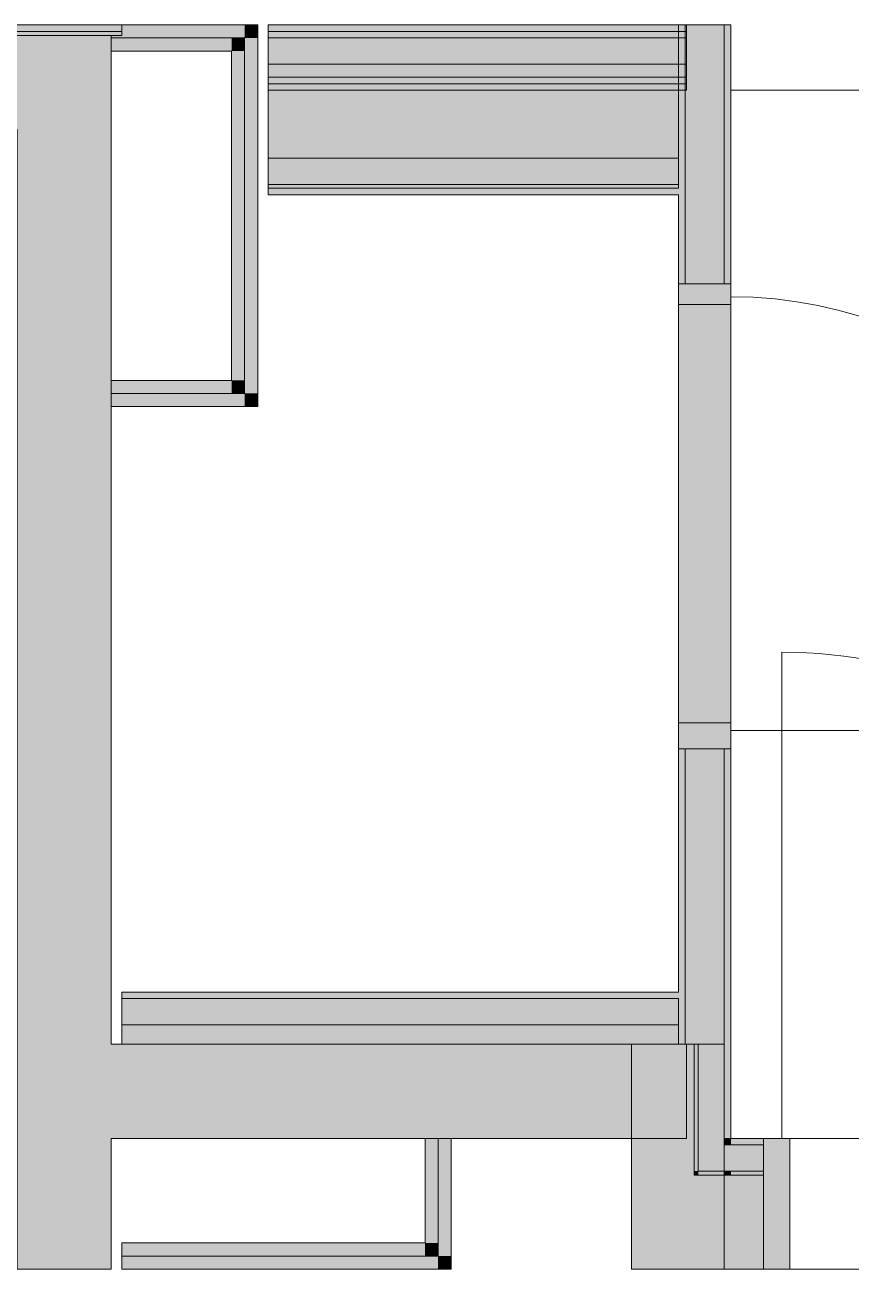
# Model space of a CAD drawing. Header units: metres. Extents: x -4 to 206, y -18 to 45.
# Drawn here: x 178.949 to 180.529, y 33.758 to 36.138 of the extents above; entities that cross this region are included whole.
import ezdxf

# ---------------------------------------------------------------- set-up
doc = ezdxf.new("R2010")
doc.units = ezdxf.units.M
doc.header["$MEASUREMENT"] = 0
for name, color, linetype in [('120 Wand Innen tragend', 7, 'Continuous'), ('130 Wand Innen', 7, 'Continuous'), ('170 Schachtwände', 7, 'Continuous'), ('815 Raumbegrenzung', 7, 'Continuous')]:
    doc.layers.add(name, color=color, linetype=linetype)
doc.linetypes.add('Grenze Bundesland', pattern='A,0,[2,415_260415_PP_VA_1_6 3 St1.Shx,S=1.5873e-05,R=0,X=0,Y=0],-0.003,0', length=0.003)

# ---------------------------------------------------------------- blocks, each defined once
blk = doc.blocks.new('Wand_17_3', base_point=(177.6492, 36.1383))
at = {"layer": '130 Wand Innen', "linetype": 'Continuous', "lineweight": 0, "true_color": 0x000000}
blk.add_hatch(color=18, dxfattribs=at).paths.add_polyline_path([(179.1342, 36.1383), (177.6492, 36.1383), (177.6492, 36.1258), (179.1342, 36.1258)])
at = {"layer": '130 Wand Innen', "linetype": 'Continuous', "lineweight": 0, "true_color": 0xffffff}
blk.add_hatch(color=7, dxfattribs=at).paths.add_polyline_path([(177.6492, 36.1183), (179.1342, 36.1183), (179.1342, 36.1258), (177.6492, 36.1258)])
at = {"layer": '130 Wand Innen', "color": 7, "linetype": 'Continuous', "lineweight": 18}
blk.add_line((177.6492, 36.1258), (179.1342, 36.1258), dxfattribs=at)
at = {"layer": '130 Wand Innen', "color": 7, "linetype": 'Continuous', "lineweight": 18, "flags": 128}
for points in [[(179.1342, 36.1383), (177.6492, 36.1383)], [(179.1342, 36.1183), (179.1342, 36.1383)], [(177.6492, 36.1258), (177.6492, 36.1183)], [(177.6492, 36.1183), (179.1342, 36.1183)]]:
    blk.add_lwpolyline(points, dxfattribs=at)
blk = doc.blocks.new('Metall Zargentür Typ3 27[8]_3', base_point=(168.0292, 39.9833))
at = {"layer": '120 Wand Innen tragend', "linetype": 'Continuous', "lineweight": 0, "true_color": 0xffffff}
for points in [[(180.3617, 34.0083), (180.3617, 33.7583), (180.4117, 33.7583), (180.4117, 34.0083)], [(181.3517, 33.7583), (181.3517, 34.0083), (181.3117, 34.0083), (181.3117, 33.7583)]]:
    blk.add_hatch(color=7, dxfattribs=at).paths.add_polyline_path(points)
at = {"layer": '120 Wand Innen tragend', "color": 8, "linetype": 'Continuous', "lineweight": 0}
blk.add_line((180.3967, 34.0083), (180.3967, 34.9383), dxfattribs=at)
at = {"layer": '120 Wand Innen tragend', "color": 7, "linetype": 'Grenze Bundesland', "lineweight": 13, "ltscale": 200}
for p, q in [((181.3517, 34.0083), (180.3617, 34.0083)), ((181.3517, 33.7583), (180.3617, 33.7583))]:
    blk.add_line(p, q, dxfattribs=at)
at = {"layer": '120 Wand Innen tragend', "color": 7, "linetype": 'Continuous', "lineweight": 13}
for p, q in [((180.3617, 34.0083), (180.4117, 34.0083)), ((180.3617, 33.7583), (180.3617, 34.0083)), ((180.3617, 34.0083), (180.3617, 33.9958)), ((180.3617, 34.0083), (180.3617, 33.9958)), ((180.3617, 33.9958), (180.3617, 33.9458)), ((180.3617, 33.9958), (180.3617, 33.9458)), ((180.4117, 34.0083), (180.4117, 33.7583)), ((181.3117, 33.7583), (181.3117, 34.0083)), ((181.3117, 34.0083), (181.3517, 34.0083)), ((181.3517, 34.0083), (181.3517, 33.7583)), ((181.3517, 34.0083), (181.3517, 33.9958)), ((181.3517, 34.0083), (181.3517, 33.9958)), ((181.3517, 33.9958), (181.3517, 33.9458)), ((181.3517, 33.9958), (181.3517, 33.9458)), ((180.3617, 33.9458), (180.3617, 33.9383)), ((180.3617, 33.9458), (180.3617, 33.9383)), ((181.3517, 33.9458), (181.3517, 33.9383)), ((181.3517, 33.9458), (181.3517, 33.9383)), ((180.4117, 33.7583), (180.3617, 33.7583)), ((181.3517, 33.7583), (181.3117, 33.7583))]:
    blk.add_line(p, q, dxfattribs=at)
at = {"layer": '120 Wand Innen tragend', "color": 7, "linetype": 'Continuous', "lineweight": 18}
for p, q in [((180.3617, 33.9383), (180.3617, 33.7583)), ((180.3617, 33.9383), (180.3617, 33.7583)), ((181.3517, 33.9383), (181.3517, 33.7583)), ((181.3517, 33.9383), (181.3517, 33.7583))]:
    blk.add_line(p, q, dxfattribs=at)
at = {"layer": '120 Wand Innen tragend', "color": 8, "linetype": 'Continuous', "lineweight": 0}
blk.add_arc((180.3967, 34.0083), 0.93, 0, 90, dxfattribs=at)
blk = doc.blocks.new('Wand_51_3', base_point=(180.2867, 33.9383))
at = {"layer": '120 Wand Innen tragend', "linetype": 'Continuous', "lineweight": 0, "true_color": 0x000000}
for points in [[(180.2867, 34.0083), (180.2867, 33.9958), (180.3617, 33.9958), (180.3617, 34.0083)], [(180.2867, 33.9958), (180.2867, 33.9458), (180.2992, 33.9458), (180.2992, 33.9958)], [(180.2867, 33.9958), (180.2867, 33.9458), (180.3617, 33.9458), (180.3617, 33.9958)], [(181.3517, 33.9958), (184.4142, 33.9958), (184.4142, 34.0083), (181.3517, 34.0083)], [(184.4142, 33.9958), (181.3517, 33.9958), (181.3517, 33.9458), (184.4142, 33.9458)], [(180.2292, 33.9383), (180.2292, 33.7583), (180.2367, 33.7583), (180.2367, 33.9383)], [(180.2367, 33.9383), (180.2367, 33.7583), (180.2867, 33.7583), (180.2867, 33.9383)], [(180.2867, 33.9383), (180.2867, 33.7583), (180.2992, 33.7583), (180.2992, 33.9383)], [(180.2867, 33.9383), (180.2867, 33.7583), (180.3617, 33.7583), (180.3617, 33.9383)], [(184.4142, 33.9383), (181.3517, 33.9383), (181.3517, 33.7583), (184.4142, 33.7583)]]:
    blk.add_hatch(color=18, dxfattribs=at).paths.add_polyline_path(points)
at = {"layer": '120 Wand Innen tragend', "linetype": 'Continuous', "lineweight": 0, "true_color": 0xffffff}
for points in [[(180.2367, 33.9458), (180.2367, 33.9383), (180.2867, 33.9383), (180.2867, 33.9458)], [(180.2867, 33.9458), (180.2867, 33.9383), (180.2992, 33.9383), (180.2992, 33.9458)], [(180.2867, 33.9458), (180.2867, 33.9383), (180.3617, 33.9383), (180.3617, 33.9458)], [(184.4142, 33.9458), (181.3517, 33.9458), (181.3517, 33.9383), (184.4142, 33.9383)]]:
    blk.add_hatch(color=7, dxfattribs=at).paths.add_polyline_path(points)
at = {"layer": '120 Wand Innen tragend', "color": 7, "linetype": 'Continuous', "lineweight": 13}
for p, q in [((180.2992, 33.9958), (180.2867, 33.9958)), ((180.3617, 33.9958), (180.2867, 33.9958)), ((180.3617, 34.0083), (180.3617, 33.9958)), ((180.3617, 33.9958), (180.3617, 33.9458)), ((181.3517, 34.0083), (181.3517, 33.9958)), ((184.4142, 33.9958), (181.3517, 33.9958)), ((181.3517, 33.9958), (181.3517, 33.9458)), ((180.2867, 33.9458), (180.2367, 33.9458)), ((180.2992, 33.9458), (180.2867, 33.9458)), ((180.3617, 33.9458), (180.2867, 33.9458)), ((180.3617, 33.9458), (180.3617, 33.9383)), ((184.4142, 33.9458), (181.3517, 33.9458)), ((181.3517, 33.9458), (181.3517, 33.9383))]:
    blk.add_line(p, q, dxfattribs=at)
at = {"layer": '120 Wand Innen tragend', "color": 7, "linetype": 'Continuous', "lineweight": 18}
for p, q in [((180.2367, 33.9383), (180.2292, 33.9383)), ((180.2867, 33.9383), (180.2367, 33.9383)), ((180.2992, 33.9383), (180.2867, 33.9383)), ((180.3617, 33.9383), (180.2867, 33.9383)), ((180.3617, 33.9383), (180.3617, 33.7583)), ((184.4142, 33.9383), (181.3517, 33.9383)), ((181.3517, 33.9383), (181.3517, 33.7583)), ((180.2292, 33.7583), (180.2367, 33.7583)), ((180.2367, 33.7583), (180.2867, 33.7583)), ((180.2867, 33.7583), (180.2992, 33.7583))]:
    blk.add_line(p, q, dxfattribs=at)
at = {"layer": '120 Wand Innen tragend', "color": 7, "linetype": 'Continuous', "lineweight": 13, "flags": 128}
for points in [[(180.3617, 34.0083), (180.2867, 34.0083)], [(180.2867, 34.0083), (180.2867, 33.9958)], [(180.2867, 33.9958), (180.2867, 33.9458)], [(182.0142, 34.0083), (181.3517, 34.0083)], [(182.1267, 34.0083), (182.0267, 34.0083)], [(184.4142, 34.0083), (182.1392, 34.0083)], [(184.4142, 34.0083), (184.4142, 33.9958)], [(184.4142, 33.9958), (184.4142, 33.9458)], [(180.2867, 33.9458), (180.2867, 33.9383)], [(184.4142, 33.9458), (184.4142, 33.9383)]]:
    blk.add_lwpolyline(points, dxfattribs=at)
at = {"layer": '120 Wand Innen tragend', "color": 7, "linetype": 'Continuous', "lineweight": 18, "flags": 128}
for points in [[(180.2867, 33.9383), (180.2867, 33.7583)], [(180.2867, 33.7583), (180.3617, 33.7583)], [(181.3517, 33.7583), (181.4142, 33.7583)], [(181.5942, 33.7583), (184.4142, 33.7583)]]:
    blk.add_lwpolyline(points, dxfattribs=at)
at = {"layer": '120 Wand Innen tragend', "color": 7, "linetype": 'Continuous', "lineweight": 13}
blk.add_blockref('Metall Zargentür Typ3 27[8]_3', (168.0292, 39.9833), dxfattribs=at)
blk = doc.blocks.new('Wand_72_3', base_point=(179.4142, 36.1383))
at = {"layer": '130 Wand Innen', "linetype": 'Continuous', "lineweight": 0, "true_color": 0x000000}
for points in [[(180.2142, 36.1383), (179.4142, 36.1383), (179.4142, 36.1258), (180.2142, 36.1258)], [(180.2142, 36.1258), (179.4142, 36.1258), (179.4142, 36.1133), (180.2142, 36.1133)], [(180.2142, 36.1133), (179.4142, 36.1133), (179.4142, 36.0633), (180.2142, 36.0633)], [(179.4142, 36.0258), (180.2142, 36.0258), (180.2142, 36.0383), (179.4142, 36.0383)], [(179.4142, 36.0133), (180.2142, 36.0133), (180.2142, 36.0258), (179.4142, 36.0258)]]:
    blk.add_hatch(color=18, dxfattribs=at).paths.add_polyline_path(points)
at = {"layer": '130 Wand Innen', "linetype": 'Continuous', "lineweight": 0, "true_color": 0xffffff}
blk.add_hatch(color=7, dxfattribs=at).paths.add_polyline_path([(179.4142, 36.0383), (180.2142, 36.0383), (180.2142, 36.0633), (179.4142, 36.0633)])
at = {"layer": '130 Wand Innen', "color": 7, "linetype": 'Continuous', "lineweight": 18}
for p, q in [((180.2142, 36.1258), (179.4142, 36.1258)), ((180.2142, 36.1133), (179.4142, 36.1133)), ((179.4142, 36.0633), (180.2142, 36.0633)), ((179.4142, 36.0383), (180.2142, 36.0383)), ((179.4142, 36.0258), (180.2142, 36.0258))]:
    blk.add_line(p, q, dxfattribs=at)
at = {"layer": '130 Wand Innen', "color": 7, "linetype": 'Continuous', "lineweight": 18, "flags": 128}
for points in [[(180.2142, 36.1383), (179.4142, 36.1383)], [(179.4142, 36.1383), (179.4142, 36.0133)], [(180.2142, 36.0133), (180.2142, 36.1383)], [(179.4142, 36.0133), (180.2142, 36.0133)]]:
    blk.add_lwpolyline(points, dxfattribs=at)
blk = doc.blocks.new('Wand_92_3', base_point=(179.4142, 35.8133))
at = {"layer": '130 Wand Innen', "linetype": 'Continuous', "lineweight": 0, "true_color": 0xffffff}
for points in [[(179.4142, 35.8833), (180.1992, 35.8833), (180.1992, 36.0133), (179.4142, 36.0133)], [(179.4142, 35.8258), (180.1992, 35.8258), (180.1992, 35.8333), (179.4142, 35.8333)]]:
    blk.add_hatch(color=7, dxfattribs=at).paths.add_polyline_path(points)
at = {"layer": '130 Wand Innen', "linetype": 'Continuous', "lineweight": 0, "true_color": 0x000000}
for points in [[(179.4142, 35.8333), (180.1992, 35.8333), (180.1992, 35.8833), (179.4142, 35.8833)], [(179.4142, 35.8133), (180.1992, 35.8133), (180.1992, 35.8258), (179.4142, 35.8258)]]:
    blk.add_hatch(color=18, dxfattribs=at).paths.add_polyline_path(points)
at = {"layer": '130 Wand Innen', "color": 7, "linetype": 'Continuous', "lineweight": 18}
for p, q in [((179.4142, 35.8833), (180.1992, 35.8833)), ((179.4142, 35.8333), (180.1992, 35.8333)), ((179.4142, 35.8258), (180.1992, 35.8258))]:
    blk.add_line(p, q, dxfattribs=at)
at = {"layer": '130 Wand Innen', "color": 7, "linetype": 'Continuous', "lineweight": 18, "flags": 128}
for points in [[(180.1992, 36.0133), (179.4142, 36.0133)], [(179.4142, 36.0133), (179.4142, 35.8133)], [(180.1992, 35.8258), (180.1992, 36.0133)], [(179.4142, 35.8133), (180.1992, 35.8133)]]:
    blk.add_lwpolyline(points, dxfattribs=at)
blk = doc.blocks.new('Wand_93_3', base_point=(179.3942, 35.4583))
at = {"layer": '170 Schachtwände', "linetype": 'Continuous', "lineweight": 0, "true_color": 0x000000}
for points in [[(179.3692, 36.1383), (179.3692, 36.1133), (179.3942, 36.1383)], [(179.3692, 36.1133), (179.3942, 36.1133), (179.3942, 36.1383)], [(179.3442, 36.0883), (179.3692, 36.1133), (179.3442, 36.1133)], [(179.3442, 36.0883), (179.3692, 36.0883), (179.3692, 36.1133)], [(179.3692, 36.1133), (179.3692, 35.4333), (179.3942, 35.4333), (179.3942, 36.1133)], [(179.3442, 36.0883), (179.3442, 35.4583), (179.3692, 35.4583), (179.3692, 36.0883)], [(179.3442, 35.4583), (179.3442, 35.4333), (179.3692, 35.4333)], [(179.3442, 35.4583), (179.3692, 35.4333), (179.3692, 35.4583)], [(179.3692, 35.4333), (179.3692, 35.4083), (179.3942, 35.4083)], [(179.3692, 35.4333), (179.3942, 35.4083), (179.3942, 35.4333)]]:
    blk.add_hatch(color=18, dxfattribs=at).paths.add_polyline_path(points)
at = {"layer": '170 Schachtwände', "color": 7, "linetype": 'Continuous', "lineweight": 18}
for p, q in [((179.3692, 36.0883), (179.3692, 36.1133)), ((179.3692, 35.4583), (179.3692, 36.0883)), ((179.3692, 35.4333), (179.3692, 35.4583))]:
    blk.add_line(p, q, dxfattribs=at)
at = {"layer": '170 Schachtwände', "color": 7, "linetype": 'Continuous', "lineweight": 18, "flags": 128}
for points in [[(179.3942, 36.1383), (179.3692, 36.1383)], [(179.3942, 35.4083), (179.3942, 36.1383)], [(179.3442, 36.0883), (179.3442, 35.4583)], [(179.3942, 35.4083), (179.3692, 35.4083)]]:
    blk.add_lwpolyline(points, dxfattribs=at)
blk = doc.blocks.new('Wand_94_3', base_point=(179.3942, 36.1383))
at = {"layer": '170 Schachtwände', "linetype": 'Continuous', "lineweight": 0, "true_color": 0x000000}
for points in [[(179.1142, 36.1383), (179.1142, 36.1133), (179.3692, 36.1133), (179.3692, 36.1383)], [(179.3442, 36.1133), (179.1142, 36.1133), (179.1142, 36.0883), (179.3442, 36.0883)]]:
    blk.add_hatch(color=18, dxfattribs=at).paths.add_polyline_path(points)
at = {"layer": '170 Schachtwände', "color": 7, "linetype": 'Continuous', "lineweight": 18}
for p, q in [((179.3442, 36.1133), (179.1142, 36.1133)), ((179.3692, 36.1133), (179.3442, 36.1133))]:
    blk.add_line(p, q, dxfattribs=at)
at = {"layer": '170 Schachtwände', "color": 7, "linetype": 'Continuous', "lineweight": 18, "flags": 128}
for points in [[(179.3692, 36.1383), (179.1142, 36.1383)], [(179.1142, 36.0883), (179.3442, 36.0883)]]:
    blk.add_lwpolyline(points, dxfattribs=at)
blk = doc.blocks.new('Wand_98_3', base_point=(176.9542, 35.9383))
at = {"layer": '120 Wand Innen tragend', "linetype": 'Continuous', "lineweight": 0, "true_color": 0x000000}
for points in [[(176.7742, 35.9383), (176.9542, 35.9383), (176.7742, 36.1183)], [(176.7742, 36.1183), (176.9542, 35.9383), (176.9542, 36.1183)], [(178.9342, 36.1183), (176.9542, 36.1183), (176.9542, 35.9383), (178.9342, 35.9383)], [(178.9342, 35.9383), (179.1142, 35.9383), (179.1142, 36.1183)], [(178.9342, 36.1183), (178.9342, 35.9383), (179.1142, 36.1183)]]:
    blk.add_hatch(color=18, dxfattribs=at).paths.add_polyline_path(points)
at = {"layer": '120 Wand Innen tragend', "color": 7, "linetype": 'Continuous', "lineweight": 18, "flags": 128}
for points in [[(176.7742, 36.1183), (176.7742, 35.9383)], [(177.3992, 36.1183), (176.7742, 36.1183)], [(179.1142, 36.1183), (177.5792, 36.1183)], [(179.1142, 36.1183), (179.1142, 35.9383)], [(176.9542, 35.9383), (178.9342, 35.9383)]]:
    blk.add_lwpolyline(points, dxfattribs=at)
blk = doc.blocks.new('Wand_100_3', base_point=(178.9342, 35.9383))
at = {"layer": '120 Wand Innen tragend', "linetype": 'Continuous', "lineweight": 0, "true_color": 0x000000}
blk.add_hatch(color=18, dxfattribs=at).paths.add_polyline_path([(178.9342, 35.9383), (178.9342, 33.7583), (179.1142, 33.7583), (179.1142, 35.9383)])
at = {"layer": '120 Wand Innen tragend', "color": 7, "linetype": 'Continuous', "lineweight": 18, "flags": 128}
for points in [[(178.9342, 35.9383), (178.9342, 33.7583)], [(179.1142, 34.1883), (179.1142, 35.9383)], [(179.1142, 33.7583), (179.1142, 34.0083)], [(178.9342, 33.7583), (179.1142, 33.7583)]]:
    blk.add_lwpolyline(points, dxfattribs=at)
blk = doc.blocks.new('Wand_107_3', base_point=(179.3942, 35.4583))
at = {"layer": '170 Schachtwände', "linetype": 'Continuous', "lineweight": 0, "true_color": 0x000000}
for points in [[(179.3442, 35.4583), (179.1142, 35.4583), (179.1142, 35.4333), (179.3442, 35.4333)], [(179.3692, 35.4333), (179.1142, 35.4333), (179.1142, 35.4083), (179.3692, 35.4083)]]:
    blk.add_hatch(color=18, dxfattribs=at).paths.add_polyline_path(points)
at = {"layer": '170 Schachtwände', "color": 7, "linetype": 'Continuous', "lineweight": 18}
blk.add_line((179.3692, 35.4333), (179.1142, 35.4333), dxfattribs=at)
at = {"layer": '170 Schachtwände', "color": 7, "linetype": 'Continuous', "lineweight": 18, "flags": 128}
for points in [[(179.3442, 35.4583), (179.1142, 35.4583)], [(179.1142, 35.4583), (179.1142, 35.4333)], [(179.1142, 35.4333), (179.1142, 35.4083)], [(179.1142, 35.4083), (179.3692, 35.4083)]]:
    blk.add_lwpolyline(points, dxfattribs=at)
blk = doc.blocks.new('Wand_108_3', base_point=(178.9342, 34.1883))
at = {"layer": '120 Wand Innen tragend', "linetype": 'Continuous', "lineweight": 0, "true_color": 0x000000}
blk.add_hatch(color=18, dxfattribs=at).paths.add_polyline_path([(179.1142, 34.0083), (180.2142, 34.0083), (180.2142, 34.1883), (179.1142, 34.1883)])
at = {"layer": '120 Wand Innen tragend', "color": 7, "linetype": 'Continuous', "lineweight": 18, "flags": 128}
for points in [[(180.2142, 34.1883), (179.1142, 34.1883)], [(180.2142, 34.0083), (180.2142, 34.1883)], [(179.1142, 34.0083), (180.2142, 34.0083)]]:
    blk.add_lwpolyline(points, dxfattribs=at)
blk = doc.blocks.new('Wand_109_3', base_point=(179.1342, 34.2883))
at = {"layer": '130 Wand Innen', "linetype": 'Continuous', "lineweight": 0, "true_color": 0x000000}
for points in [[(180.1992, 34.2883), (179.1342, 34.2883), (179.1342, 34.2758), (180.1992, 34.2758)], [(180.1992, 34.2758), (179.1342, 34.2758), (179.1342, 34.2258), (180.1992, 34.2258)]]:
    blk.add_hatch(color=18, dxfattribs=at).paths.add_polyline_path(points)
at = {"layer": '130 Wand Innen', "linetype": 'Continuous', "lineweight": 0, "true_color": 0xffffff}
blk.add_hatch(color=7, dxfattribs=at).paths.add_polyline_path([(179.1342, 34.1883), (180.1992, 34.1883), (180.1992, 34.2258), (179.1342, 34.2258)])
at = {"layer": '130 Wand Innen', "color": 7, "linetype": 'Continuous', "lineweight": 18}
for p, q in [((180.1992, 34.2758), (179.1342, 34.2758)), ((179.1342, 34.2258), (180.1992, 34.2258))]:
    blk.add_line(p, q, dxfattribs=at)
at = {"layer": '130 Wand Innen', "color": 7, "linetype": 'Continuous', "lineweight": 18, "flags": 128}
for points in [[(180.1992, 34.2883), (179.1342, 34.2883)], [(179.1342, 34.2883), (179.1342, 34.1883)], [(180.1992, 34.1883), (180.1992, 34.2758)], [(179.1342, 34.1883), (180.1992, 34.1883)]]:
    blk.add_lwpolyline(points, dxfattribs=at)
blk = doc.blocks.new('Wand_119_3', base_point=(180.2992, 33.7583))
at = {"layer": '120 Wand Innen tragend', "linetype": 'Continuous', "lineweight": 0, "true_color": 0x000000}
for points in [[(180.2292, 33.9383), (180.2292, 34.1883), (180.1092, 34.1883), (180.1092, 33.9383)], [(180.2867, 33.9958), (180.2867, 34.1883), (180.2367, 34.1883), (180.2367, 33.9958)], [(180.2992, 34.0083), (180.2992, 34.1883), (180.2867, 34.1883), (180.2867, 34.0083)], [(180.2367, 33.9958), (180.2367, 33.9458), (180.2867, 33.9458), (180.2867, 33.9958)], [(180.2867, 34.0083), (180.2867, 33.9958), (180.2992, 33.9958), (180.2992, 34.0083)], [(180.1092, 33.9383), (180.1092, 33.7583), (180.2292, 33.7583), (180.2292, 33.9383)]]:
    blk.add_hatch(color=18, dxfattribs=at).paths.add_polyline_path(points)
at = {"layer": '120 Wand Innen tragend', "linetype": 'Continuous', "lineweight": 0, "true_color": 0xffffff}
for points in [[(180.2367, 33.9458), (180.2367, 34.1883), (180.2292, 34.1883), (180.2292, 33.9458)], [(180.2292, 33.9458), (180.2292, 33.9383), (180.2367, 33.9383), (180.2367, 33.9458)]]:
    blk.add_hatch(color=7, dxfattribs=at).paths.add_polyline_path(points)
at = {"layer": '120 Wand Innen tragend', "color": 7, "linetype": 'Continuous', "lineweight": 18}
for p, q in [((180.2292, 33.9383), (180.2292, 34.1883)), ((180.2367, 33.9383), (180.2292, 33.9383)), ((180.2292, 33.7583), (180.2367, 33.7583)), ((180.2367, 33.7583), (180.2867, 33.7583)), ((180.2867, 33.7583), (180.2992, 33.7583))]:
    blk.add_line(p, q, dxfattribs=at)
at = {"layer": '120 Wand Innen tragend', "color": 7, "linetype": 'Continuous', "lineweight": 13}
for p, q in [((180.2367, 33.9458), (180.2367, 34.1883)), ((180.2867, 33.9958), (180.2867, 34.1883)), ((180.2992, 33.9958), (180.2867, 33.9958)), ((180.2867, 33.9458), (180.2367, 33.9458))]:
    blk.add_line(p, q, dxfattribs=at)
at = {"layer": '120 Wand Innen tragend', "color": 7, "linetype": 'Continuous', "lineweight": 18, "flags": 128}
for points in [[(180.2292, 34.1883), (180.1092, 34.1883)], [(180.1092, 34.1883), (180.1092, 33.7583)], [(180.2292, 33.7583), (180.1092, 33.7583)]]:
    blk.add_lwpolyline(points, dxfattribs=at)
at = {"layer": '120 Wand Innen tragend', "color": 7, "linetype": 'Continuous', "lineweight": 13, "flags": 128}
for points in [[(180.2367, 34.1883), (180.2292, 34.1883)], [(180.2867, 34.1883), (180.2367, 34.1883)], [(180.2992, 34.0083), (180.2992, 34.1883)], [(180.2367, 33.7583), (180.2292, 33.7583)], [(180.2867, 33.7583), (180.2367, 33.7583)], [(180.2992, 33.7583), (180.2867, 33.7583)]]:
    blk.add_lwpolyline(points, dxfattribs=at)
blk = doc.blocks.new('Wand_120_3', base_point=(179.1342, 33.7583))
at = {"layer": '170 Schachtwände', "linetype": 'Continuous', "lineweight": 0, "true_color": 0x000000}
for points in [[(179.7142, 33.8083), (179.1342, 33.8083), (179.1342, 33.7833), (179.7142, 33.7833)], [(179.7142, 33.8083), (179.7392, 33.7833), (179.7392, 33.8083)], [(179.7142, 33.7833), (179.7392, 33.7833), (179.7142, 33.8083)], [(179.7392, 33.7833), (179.1342, 33.7833), (179.1342, 33.7583), (179.7392, 33.7583)], [(179.7392, 33.7833), (179.7642, 33.7583), (179.7642, 33.7833)], [(179.7392, 33.7583), (179.7642, 33.7583), (179.7392, 33.7833)]]:
    blk.add_hatch(color=18, dxfattribs=at).paths.add_polyline_path(points)
at = {"layer": '170 Schachtwände', "color": 7, "linetype": 'Continuous', "lineweight": 18}
for p, q in [((179.1342, 33.7833), (179.7142, 33.7833)), ((179.7142, 33.7833), (179.7392, 33.7833))]:
    blk.add_line(p, q, dxfattribs=at)
at = {"layer": '170 Schachtwände', "color": 7, "linetype": 'Continuous', "lineweight": 18, "flags": 128}
for points in [[(179.7142, 33.8083), (179.1342, 33.8083)], [(179.1342, 33.7833), (179.1342, 33.8083)], [(179.1342, 33.7583), (179.1342, 33.7833)], [(179.7642, 33.7583), (179.7642, 33.7833)], [(179.1342, 33.7583), (179.7642, 33.7583)]]:
    blk.add_lwpolyline(points, dxfattribs=at)
blk = doc.blocks.new('Wand_192_3', base_point=(179.7642, 33.7583))
at = {"layer": '170 Schachtwände', "linetype": 'Continuous', "lineweight": 0, "true_color": 0x000000}
for points in [[(179.7392, 33.8083), (179.7392, 34.0083), (179.7142, 34.0083), (179.7142, 33.8083)], [(179.7642, 33.7833), (179.7642, 34.0083), (179.7392, 34.0083), (179.7392, 33.7833)]]:
    blk.add_hatch(color=18, dxfattribs=at).paths.add_polyline_path(points)
at = {"layer": '170 Schachtwände', "color": 7, "linetype": 'Continuous', "lineweight": 18}
for p, q in [((179.7392, 33.8083), (179.7392, 34.0083)), ((179.7392, 33.7833), (179.7392, 33.8083))]:
    blk.add_line(p, q, dxfattribs=at)
at = {"layer": '170 Schachtwände', "color": 7, "linetype": 'Continuous', "lineweight": 18, "flags": 128}
for points in [[(179.7392, 34.0083), (179.7142, 34.0083)], [(179.7142, 34.0083), (179.7142, 33.8083)], [(179.7642, 34.0083), (179.7392, 34.0083)], [(179.7642, 33.7833), (179.7642, 34.0083)]]:
    blk.add_lwpolyline(points, dxfattribs=at)
blk = doc.blocks.new('Metall Zargentür Typ3 27[21]_3', base_point=(168.0292, 39.9833))
at = {"layer": '130 Wand Innen', "linetype": 'Continuous', "lineweight": 0, "true_color": 0xffffff}
for points in [[(180.1992, 35.6433), (180.1992, 35.6033), (180.2992, 35.6033), (180.2992, 35.6433)], [(180.2992, 34.7533), (180.2992, 34.8033), (180.1992, 34.8033), (180.1992, 34.7533)]]:
    blk.add_hatch(color=7, dxfattribs=at).paths.add_polyline_path(points)
at = {"layer": '130 Wand Innen', "color": 7, "linetype": 'Continuous', "lineweight": 13}
for p, q in [((180.1992, 35.6433), (180.1992, 34.7533)), ((180.1992, 35.6433), (180.1992, 35.6033)), ((180.2992, 35.6433), (180.1992, 35.6433)), ((180.2992, 35.6433), (180.2992, 34.7533)), ((180.2992, 35.6033), (180.2992, 35.6433)), ((180.1992, 35.6033), (180.2992, 35.6033)), ((180.2992, 34.8033), (180.1992, 34.8033)), ((180.1992, 34.8033), (180.1992, 34.7533)), ((180.2992, 34.7533), (180.2992, 34.8033)), ((180.1992, 34.7533), (180.2992, 34.7533))]:
    blk.add_line(p, q, dxfattribs=at)
at = {"layer": '130 Wand Innen', "color": 7, "linetype": 'Continuous', "lineweight": 18}
for p, q in [((180.2117, 35.6433), (180.1992, 35.6433)), ((180.2117, 35.6433), (180.1992, 35.6433)), ((180.2867, 35.6433), (180.2117, 35.6433)), ((180.2867, 35.6433), (180.2117, 35.6433)), ((180.2992, 35.6433), (180.2867, 35.6433)), ((180.2992, 35.6433), (180.2867, 35.6433)), ((180.2117, 34.7533), (180.1992, 34.7533)), ((180.2117, 34.7533), (180.1992, 34.7533)), ((180.2867, 34.7533), (180.2117, 34.7533)), ((180.2867, 34.7533), (180.2117, 34.7533)), ((180.2992, 34.7533), (180.2867, 34.7533)), ((180.2992, 34.7533), (180.2867, 34.7533))]:
    blk.add_line(p, q, dxfattribs=at)
at = {"layer": '130 Wand Innen', "color": 8, "linetype": 'Continuous', "lineweight": 0}
blk.add_line((180.2992, 34.7883), (181.1292, 34.7883), dxfattribs=at)
blk.add_arc((180.2992, 34.7883), 0.83, 0, 90, dxfattribs=at)
blk = doc.blocks.new('Wand_194_3', base_point=(180.2992, 36.1383))
at = {"layer": '130 Wand Innen', "linetype": 'Continuous', "lineweight": 0, "true_color": 0x000000}
for points in [[(180.1992, 36.1383), (180.1992, 35.6433), (180.2117, 35.6433), (180.2117, 36.1383)], [(180.2117, 36.1383), (180.2117, 35.6433), (180.2867, 35.6433), (180.2867, 36.1383)], [(180.2867, 36.1383), (180.2867, 35.6433), (180.2992, 35.6433), (180.2992, 36.1383)], [(180.1992, 34.1883), (180.2117, 34.1883), (180.2117, 34.7533), (180.1992, 34.7533)], [(180.2867, 34.7533), (180.2117, 34.7533), (180.2117, 34.1883), (180.2867, 34.1883)], [(180.2867, 34.7533), (180.2867, 34.1883), (180.2992, 34.1883), (180.2992, 34.7533)]]:
    blk.add_hatch(color=18, dxfattribs=at).paths.add_polyline_path(points)
at = {"layer": '130 Wand Innen', "linetype": 'Continuous', "lineweight": 13, "true_color": 0xf9f8f6}
blk.add_hatch(color=7, dxfattribs=at).paths.add_polyline_path([(180.2992, 34.7533), (180.2992, 35.6433), (180.1992, 35.6433), (180.1992, 34.7533)])
at = {"layer": '130 Wand Innen', "color": 7, "linetype": 'Continuous', "lineweight": 18}
for p, q in [((180.2117, 36.1383), (180.2117, 35.6433)), ((180.2867, 35.6433), (180.2867, 36.1383)), ((180.2117, 35.6433), (180.1992, 35.6433)), ((180.2867, 35.6433), (180.2117, 35.6433)), ((180.2992, 35.6433), (180.2867, 35.6433)), ((180.2117, 34.7533), (180.1992, 34.7533)), ((180.2117, 34.7533), (180.2117, 34.1883)), ((180.2867, 34.7533), (180.2117, 34.7533)), ((180.2867, 34.1883), (180.2867, 34.7533)), ((180.2992, 34.7533), (180.2867, 34.7533))]:
    blk.add_line(p, q, dxfattribs=at)
at = {"layer": '130 Wand Innen', "color": 7, "linetype": 'Continuous', "lineweight": 18, "flags": 128}
for points in [[(180.1992, 36.1383), (180.1992, 35.8258)], [(180.2992, 36.1383), (180.1992, 36.1383)], [(180.2992, 35.6433), (180.2992, 36.1383)], [(180.1992, 35.8133), (180.1992, 35.6433)], [(180.1992, 34.7533), (180.1992, 34.2883)], [(180.2992, 34.1883), (180.2992, 34.7533)], [(180.1992, 34.2758), (180.1992, 34.1883)], [(180.1992, 34.1883), (180.2867, 34.1883)]]:
    blk.add_lwpolyline(points, dxfattribs=at)
at = {"layer": '130 Wand Innen', "color": 7, "linetype": 'Continuous', "lineweight": 13}
blk.add_blockref('Metall Zargentür Typ3 27[21]_3', (168.0292, 39.9833), dxfattribs=at)

msp = doc.modelspace()

# ---------------------------------------------------------------- linework, layer by layer
at = {"layer": '815 Raumbegrenzung', "color": 8, "linetype": 'Continuous', "lineweight": 13}
msp.add_lwpolyline([(180.2992, 36.0133), (181.2142, 36.0133)], dxfattribs=at)

# ---------------------------------------------------------------- block references
at = {"layer": '120 Wand Innen tragend', "color": 7, "lineweight": 25}
for name, p in [('Wand_98_3', (176.9542, 35.9383)), ('Wand_100_3', (178.9342, 35.9383)), ('Wand_51_3', (180.2867, 33.9383)), ('Wand_108_3', (178.9342, 34.1883)), ('Wand_119_3', (180.2992, 33.7583))]:
    msp.add_blockref(name, p, dxfattribs=at)
at = {"layer": '130 Wand Innen', "color": 7, "lineweight": 35}
for name, p in [('Wand_17_3', (177.6492, 36.1383)), ('Wand_72_3', (179.4142, 36.1383)), ('Wand_194_3', (180.2992, 36.1383)), ('Wand_92_3', (179.4142, 35.8133)), ('Wand_109_3', (179.1342, 34.2883))]:
    msp.add_blockref(name, p, dxfattribs=at)
at = {"layer": '170 Schachtwände', "color": 7, "lineweight": 35}
for name, p in [('Wand_94_3', (179.3942, 36.1383)), ('Wand_93_3', (179.3942, 35.4583)), ('Wand_107_3', (179.3942, 35.4583)), ('Wand_192_3', (179.7642, 33.7583)), ('Wand_120_3', (179.1342, 33.7583))]:
    msp.add_blockref(name, p, dxfattribs=at)

doc.saveas('drawing.dxf')
